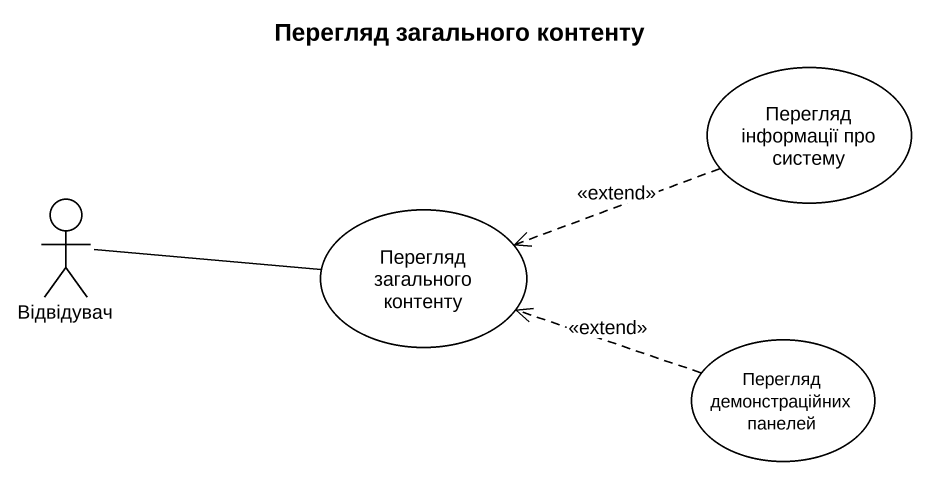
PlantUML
@startuml
title Перегляд загального контенту
usecase "Перегляд інформації про систему" as Перегляд_інформації_про
actor Відвідувач
usecase "Перегляд загального контенту" as Перегляд_загального_контенту
usecase "Перегляд демонстраційних панелей" as Перегляд_демонстраційних
Перегляд_інформації_про .left.> Перегляд_загального_контенту : <<extend>>
Відвідувач -right- Перегляд_загального_контенту
Перегляд_демонстраційних .left.> Перегляд_загального_контенту : <<extend>>
@enduml
